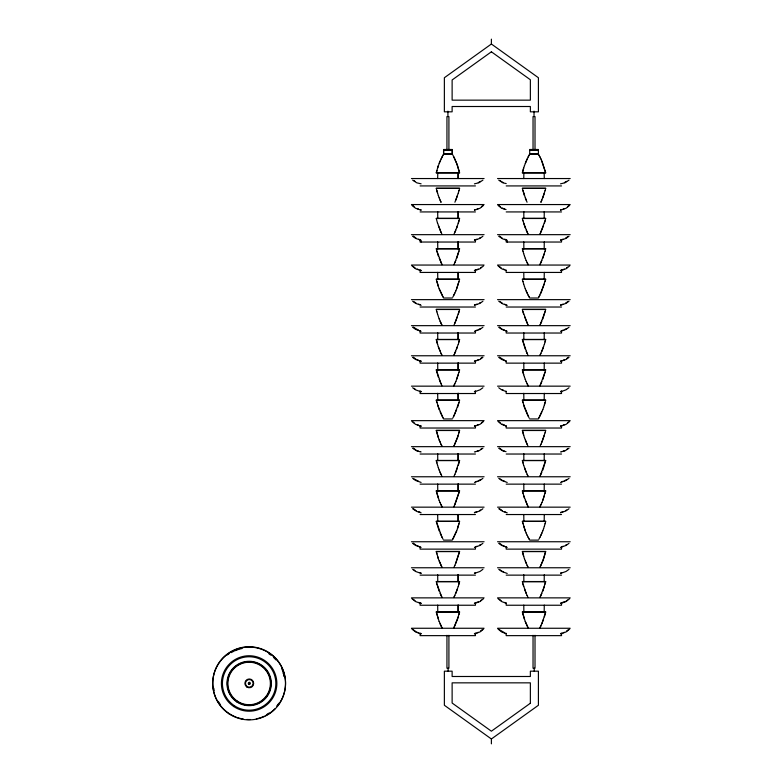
<?xml version="1.0" encoding="UTF-8"?>
<svg xmlns="http://www.w3.org/2000/svg" width="783" height="783" viewBox="0 0 783 783"><rect width="100%" height="100%" fill="white"/><g stroke="black" fill="none" stroke-linecap="round" stroke-linejoin="round"><path stroke-width="1.17" d="M438.304 165.556L436.219 172.916L459.641 172.916L457.556 165.556L453.905 156.874M436.934 170.479L436.366 172.749L459.494 172.749L456.655 163.353L452.848 154.956M459.014 190.739L459.641 188.223L436.219 188.223L437.55 193.195M459.014 341.946L459.641 339.421L436.219 339.421L437.55 344.403M459.014 372.297L459.641 369.772L436.219 369.772L438.304 377.132M459.014 432.852L459.641 430.327L436.219 430.327L438.304 437.687M545.105 190.739L545.731 188.223L522.32 188.223L524.404 195.584M459.014 584.049L459.641 581.534L436.219 581.534L439.136 591.194M545.105 251.196L545.731 248.671L522.32 248.671L522.946 251.196M459.014 614.401L459.641 611.875L436.219 611.875L439.136 621.545M545.105 281.665L545.731 279.139L522.32 279.139L522.946 281.665M545.105 341.946L545.731 339.421L522.32 339.421L525.227 349.091M545.105 432.852L545.731 430.327L522.32 430.327L523.641 435.299M545.105 493.3L545.731 490.784L522.32 490.784L522.946 493.3M545.105 523.768L545.731 521.243L522.32 521.243L522.946 523.768M545.105 584.049L545.731 581.534L522.32 581.534L523.641 586.506M458.309 193.195L458.926 190.661M458.926 220.767L456.724 227.99M458.309 223.302L459.641 218.33L436.219 218.33L437.55 223.302M458.926 251.118L454.903 262.687M458.926 281.586L455.843 291.022M458.926 311.761L454.903 323.33M458.309 314.296L459.641 309.324L436.219 309.324L436.845 311.84M458.309 344.403L459.494 339.597L436.366 339.597L438.304 346.791L441.955 355.462M458.926 372.219L455.843 381.654M523.641 167.944L522.32 172.916L545.731 172.916L541.944 161.034M458.926 402.511L453.905 416.116M458.309 465.405L459.641 460.433L436.219 460.433L436.845 462.959M545.027 190.661L542.825 197.884M458.926 523.69L456.724 530.913L452.848 539.213M545.027 220.767L539.996 234.371M544.41 223.302L545.731 218.33L522.32 218.33L522.946 220.845M545.027 251.118L542.825 258.341M458.309 586.506L459.494 581.7L436.366 581.7M545.027 311.761L539.996 325.356M544.41 344.403L545.594 339.597L522.457 339.597L527.057 353.436M545.027 372.219L539.996 385.813M545.027 402.511L543.647 407.434M544.41 405.046L545.731 400.074L522.32 400.074L522.946 402.589M545.027 432.764L541.944 442.209M544.41 526.225L545.027 523.69M544.41 616.857L545.731 611.875L522.32 611.875L524.404 619.236M437.628 168.032L440.017 161.034M458.231 193.107L455.843 200.105M458.231 344.314L453.905 355.462M524.404 165.556L522.457 172.749L545.594 172.749L540.994 158.91M458.231 374.666L456.655 379.334M457.556 407.434L459.641 400.074L436.219 400.074L436.845 402.589M458.231 435.221L453.905 446.369M544.332 193.107L540.994 202.229M544.332 253.565L539.996 264.713M457.556 528.603L459.641 521.243L436.219 521.243L439.136 530.913M544.332 284.033L538.949 297.109M458.231 586.418L455.843 593.416M544.332 344.314L541.944 351.313M458.231 616.769L453.837 627.8M544.332 435.221L540.994 444.333M544.332 495.668L541.944 502.666M543.647 528.603L544.332 526.137M544.332 586.418L539.996 597.566M457.478 195.486L454.903 202.229M457.478 225.592L454.903 232.336M456.724 258.341L459.641 248.671L436.219 248.671L438.304 256.041M456.724 288.81L459.641 279.139L436.219 279.139L438.304 286.5M457.478 316.586L453.905 325.356M456.655 348.993L457.478 346.693M524.483 165.653L527.057 158.91M543.568 225.592L539.937 234.244M457.478 467.696L455.843 472.315M542.825 318.984L545.731 309.324L522.32 309.324L523.641 314.296M543.568 346.693L539.996 355.462M457.478 588.796L453.905 597.566M542.825 379.442L545.731 369.772L522.32 369.772L523.641 374.754M542.825 409.734L543.568 407.336M542.825 470.094L545.731 460.433L522.32 460.433L522.946 462.959M542.825 500.445L545.594 490.951L522.457 490.951L524.404 498.145M542.825 530.913L543.568 528.515M542.825 591.194L545.594 581.7L522.457 581.7M543.568 619.147L539.996 627.917M439.204 163.353L443.012 154.956M525.305 163.353L529.102 154.956M456.655 409.636L452.848 418.044M456.655 530.805L452.789 539.086M455.843 563.31L459.641 551.428L436.219 551.428L436.845 553.943M542.756 409.636L538.949 418.044M542.756 530.805L540.994 535.259M541.944 623.757L545.594 612.052L522.457 612.052L525.227 621.545L528.055 627.917M455.775 230.104L453.905 234.371M455.775 260.445L453.905 264.713M455.775 290.914L453.905 295.181M455.775 351.195L453.837 355.345M455.775 381.546L453.905 385.813M540.926 202.112L541.865 199.998M541.865 260.445L539.937 264.595M454.903 474.439L459.494 460.6L436.366 460.6L437.55 465.405M540.994 293.155L545.594 279.316L522.457 279.316M454.903 504.79L459.641 490.784L436.219 490.784L438.304 498.145M541.865 321.099L539.937 325.239M454.903 565.434L459.494 551.594L436.366 551.594L438.304 558.788L441.955 567.469M541.865 381.546L539.937 385.696M541.865 411.848L538.89 417.907M541.865 472.208L539.937 476.348M541.865 502.559L539.996 506.816M541.865 533.017L539.996 537.285M541.865 593.308L539.937 597.449M441.025 159.027L443.07 155.083M454.835 293.038L452.848 297.109M453.837 385.696L454.835 383.67M453.837 446.241L457.556 437.687L459.494 430.503L436.366 430.503L439.136 439.987L441.955 446.369M453.905 476.475L454.835 474.322M453.905 506.816L459.494 490.951L436.366 490.951L439.136 500.445M539.937 355.345L540.926 353.319M453.905 567.469L454.835 565.316M453.837 597.449L454.835 595.423M539.996 446.369L540.926 444.215M453.905 627.917L457.556 619.236L459.494 612.052L436.366 612.052L438.382 619.147M539.996 476.475L545.594 460.6L522.457 460.6L523.641 465.405M539.937 506.699L540.926 504.673M539.937 567.342L542.756 560.99L545.594 551.594L522.457 551.594L524.404 558.788M539.996 567.469L543.647 558.788L545.731 551.428L522.32 551.428L523.641 556.4M539.937 627.8L540.926 625.774M528.114 157.001L529.161 155.083M538.89 296.982L539.937 295.064M538.949 539.213L539.937 537.167M482.925 205.254L481.467 206.722M483.571 205.371L479.969 208.258L474.429 210.226M483.571 265.877L479.969 268.765L474.429 270.722M569.016 205.254L567.567 206.722M569.672 205.371L566.06 208.258L560.52 210.226M569.672 265.877L566.06 268.765L560.52 270.722M483.571 421.469L479.969 424.357L474.429 426.314M569.672 421.469L566.06 424.357L560.52 426.314M483.571 598.682L479.969 601.569L474.429 603.536M483.571 629.072L479.969 631.959L474.429 633.927M569.672 598.682L566.06 601.569L560.52 603.536M569.672 629.072L566.06 631.959L560.52 633.927M482.886 180.149L478.726 182.84L474.429 183.829M482.886 236.26L479.969 238.365L474.429 240.332M568.987 180.149L564.827 182.84L560.52 183.829M482.886 301.249L479.969 303.344L474.429 305.311M568.987 236.26L566.06 238.365L560.52 240.332M482.886 327.255L479.969 329.359L474.429 331.317M482.269 357.214L480.527 358.604M482.886 357.361L479.969 359.466L474.429 361.423M568.987 301.249L566.06 303.344L560.52 305.311M482.886 387.761L479.969 389.856L474.429 391.823M568.987 327.255L566.06 329.359L560.52 331.317M481.467 422.82L482.269 422.096M568.36 357.214L566.628 358.604M568.987 357.361L566.06 359.466L560.52 361.423M482.886 448.267L478.726 450.959L475.438 451.683M568.987 387.761L566.06 389.856L560.52 391.823M482.886 478.374L479.969 480.468L474.429 482.436M567.567 422.82L568.36 422.096M482.886 508.764L479.969 510.868L474.429 512.826M568.987 448.267L564.827 450.959L561.528 451.683M482.886 543.353L479.969 545.448L474.429 547.415M568.987 478.374L566.06 480.468L560.52 482.436M482.886 569.358L479.969 571.463L474.429 573.43M568.987 508.764L566.06 510.868L560.52 512.826M568.987 543.353L566.06 545.448L560.52 547.415M482.269 629.708L480.527 631.098M568.987 569.358L566.06 571.463L560.52 573.43M568.36 629.708L566.628 631.098M480.527 267.894L481.467 267.228M567.567 236.828L565.561 238.13M566.628 267.894L567.567 267.228M567.567 301.807L565.561 303.109M480.527 449.501L481.467 448.825M566.628 449.501L567.567 448.825M480.527 600.708L481.467 600.032M566.628 600.708L567.567 600.032M491.391 44.014L444.372 77.732L444.372 111.822L452.124 111.822L452.124 106.508L530.365 106.508L530.365 111.822L538.41 111.822L538.41 77.732L491.391 44.014L491.391 39.15M491.391 738.986L538.41 705.268L538.41 671.178L530.365 671.178L530.365 676.492L452.124 676.492L452.124 671.178L444.372 671.178L444.372 705.268L491.391 738.986L491.391 743.85M480.527 181.382L478.276 182.586M566.628 181.382L564.367 182.586M479.46 238.13L480.527 237.503M479.46 303.109L480.527 302.483M480.527 328.498L478.276 329.692M566.628 328.498L564.367 329.692M480.527 479.607L478.276 480.801M479.46 510.624L480.527 510.007M566.628 479.607L564.367 480.801M479.46 545.213L480.527 544.586M565.561 510.624L566.628 510.007M565.561 545.213L566.628 544.586M565.561 601.334L560.52 603.145M476.974 209.1L478.276 208.591M563.075 209.1L564.367 208.591M476.974 269.597L478.276 269.098M563.075 269.597L564.367 269.098M476.974 360.307L478.276 359.798M563.075 360.307L564.367 359.798M476.974 425.198L478.276 424.689M476.974 451.204L478.276 450.695M563.075 425.198L564.367 424.689M563.075 451.204L564.367 450.695M478.276 601.902L474.429 603.145M476.974 632.801L478.276 632.292M563.075 632.801L564.367 632.292M476.974 239.207L474.429 239.941M563.075 239.207L560.52 239.941M476.974 304.186L474.429 304.92M475.584 330.641L476.974 330.201M563.075 304.186L560.52 304.92M561.685 330.641L563.075 330.201M475.584 481.751L476.974 481.31M561.685 481.751L563.075 481.31M476.974 511.71L474.429 512.444M563.075 511.71L560.52 512.444M475.584 546.74L476.974 546.289M561.685 546.74L563.075 546.289M474.429 209.834L475.584 209.541M560.52 209.834L561.685 209.541M474.429 270.341L475.584 270.047M560.52 270.341L561.685 270.047M474.429 361.041L475.584 360.748M560.52 361.041L561.685 360.748M474.429 391.431L475.584 391.138M560.52 391.431L561.685 391.138M474.429 425.932L475.584 425.639M560.52 425.932L561.685 425.639M474.429 451.938L475.584 451.644M560.52 451.938L561.685 451.644M474.429 573.039L475.584 572.745M560.52 573.039L561.685 572.745M474.429 633.535L475.584 633.241M560.52 633.535L561.685 633.241M529.748 150.434L538.234 150.434M529.66 154.045L538.401 154.045L538.401 149.494L529.66 149.494L529.748 154.124L538.234 154.124M411.447 178.544L484.09 178.544M497.538 178.544L570.19 178.544M420.099 185.923L475.438 185.923M506.2 185.923L561.528 185.923M436.366 188.39L459.494 188.39M522.457 188.39L545.594 188.39M411.447 204.559L484.09 204.559M497.538 204.559L570.19 204.559M420.099 211.929L475.438 211.929M506.2 211.929L561.528 211.929M436.366 218.496L459.494 218.496M522.457 218.496L545.594 218.496M411.447 234.665L484.09 234.665M497.538 234.665L570.19 234.665M436.366 248.847L459.494 248.847M522.457 248.847L545.594 248.847M411.447 265.055L484.09 265.055M497.538 265.055L570.19 265.055M436.366 279.316L459.494 279.316M443.56 298.02L452.3 298.02M529.66 298.02L538.401 298.02M411.447 299.644L484.09 299.644M497.538 299.644L570.19 299.644M420.099 307.024L475.438 307.024M506.2 307.024L561.528 307.024M436.366 309.491L459.494 309.491M522.457 309.491L545.594 309.491M411.447 325.659L484.09 325.659M497.538 325.659L570.19 325.659M411.447 355.766L484.09 355.766M497.538 355.766L570.19 355.766M459.494 369.948L436.366 369.948L440.956 383.787M545.594 369.948L522.457 369.948L524.404 377.132M411.447 386.156L484.09 386.156M497.538 386.156L570.19 386.156M459.494 400.24L436.366 400.24L439.136 409.734M545.594 400.24L522.457 400.24L524.404 407.434L528.055 416.116M443.56 418.954L452.3 418.954M529.66 418.954L538.401 418.954M411.447 420.647L484.09 420.647M497.538 420.647L570.19 420.647M545.594 430.503L522.457 430.503L524.404 437.687M411.447 446.662L484.09 446.662M497.538 446.662L570.19 446.662M420.099 454.032L475.438 454.032M506.2 454.032L561.528 454.032M411.447 476.769L484.09 476.769M497.538 476.769L570.19 476.769M420.099 484.139L475.438 484.139M506.2 484.139L561.528 484.139M411.447 507.159L484.09 507.159M497.538 507.159L570.19 507.159M420.099 514.539L475.438 514.539M506.2 514.539L561.528 514.539M459.494 521.419L436.366 521.419L441.955 537.285M545.594 521.419L522.457 521.419L525.227 530.913M443.56 540.123L452.3 540.123M529.66 540.123L538.401 540.123M411.447 541.748L484.09 541.748M497.538 541.748L570.19 541.748M411.447 567.763L484.09 567.763M497.538 567.763L570.19 567.763M420.099 575.133L475.438 575.133M506.2 575.133L561.528 575.133M411.447 597.869L484.09 597.869M497.538 597.869L570.19 597.869M411.447 628.26L484.09 628.26M497.538 628.26L570.19 628.26M421.107 183.829L416.81 182.84L412.651 180.149M506.043 209.541L501.668 208.258L498.066 205.371M419.952 209.541L421.107 209.834M421.107 210.226L415.577 208.258L411.966 205.371M420.099 239.686L418.562 239.207M506.043 270.047L506.2 272.435L561.528 272.435L561.528 270.086M506.2 270.468L501.668 268.765L498.066 265.877M419.952 270.047L421.107 270.341M421.107 270.722L415.577 268.765L411.966 265.877M507.237 305.321L502.901 303.941L498.742 301.249M420.099 304.665L418.562 304.186M421.137 305.321L415.577 303.344L412.651 301.249M507.208 331.317L501.668 329.359L498.742 327.255M421.107 331.317L415.577 329.359L412.651 327.255M506.043 360.748L506.2 363.136L561.528 363.136L561.528 360.787M506.2 361.169L501.668 359.466L498.742 357.361M419.952 360.748L421.107 361.041M421.107 361.423L415.577 359.466L412.651 357.361M506.043 391.138L506.2 393.526L561.528 393.526L561.528 391.177M506.2 391.569L501.668 389.856L498.742 387.761M419.952 391.138L421.107 391.431M421.107 391.823L415.577 389.856L412.651 387.761M506.043 425.639L506.2 428.027L561.528 428.027L561.528 425.678M506.2 426.06L501.668 424.357L498.066 421.469M419.952 425.639L421.107 425.932M421.107 426.314L415.577 424.357L411.966 421.469M506.043 451.644L502.901 450.959L498.742 448.267M419.952 451.644L421.107 451.938M507.208 482.436L501.668 480.468L498.742 478.374M421.107 482.436L415.577 480.468L412.651 478.374M507.237 512.836L502.901 511.456L498.742 508.764M420.099 512.19L418.562 511.71M421.137 512.836L416.81 511.456L412.651 508.764M507.208 547.415L501.668 545.448L498.742 543.353M421.107 547.415L415.577 545.448L412.651 543.353M507.208 573.43L501.668 571.463L498.742 569.358M419.952 572.745L421.107 573.039M421.107 573.43L415.577 571.463L412.651 569.358M506.2 603.282L501.668 601.569L498.066 598.682M421.107 603.145L418.562 602.411M421.107 603.536L415.577 601.569L411.966 598.682M506.043 633.241L506.2 635.639L561.528 635.639L561.528 633.281M506.2 633.672L501.668 631.959L498.066 629.072M419.952 633.241L421.107 633.535M421.107 633.927L415.577 631.959L411.966 629.072M504.653 239.207L506.2 239.686L506.2 242.035L561.528 242.035L561.528 239.686M504.653 304.186L506.2 305.057M504.653 511.71L506.2 512.571M504.653 602.411L506.2 602.89L506.2 605.239L561.528 605.239L561.528 602.89M504.653 209.1L502.177 208.024M417.261 208.591L418.562 209.1M503.361 269.098L504.653 269.597M417.261 269.098L418.562 269.597M504.653 330.201L502.177 329.124M504.653 360.307L499.368 357.214M418.562 330.201L413.267 327.108M417.261 359.798L418.562 360.307M504.653 425.198L502.177 424.112M503.361 450.695L504.653 451.204M417.261 424.689L418.562 425.198M504.653 481.31L502.177 480.233M417.261 450.695L418.562 451.204M418.562 481.31L414.07 478.932M503.361 545.78L504.653 546.289M417.261 545.78L418.562 546.289M504.653 632.801L499.368 629.708M417.261 632.292L418.562 632.801M502.177 182.008L503.361 182.586M502.177 389.621L503.361 390.188M502.177 571.228L503.361 571.796M502.177 238.13L499.368 236.114M416.076 238.13L413.267 236.114M502.177 303.109L500.171 301.807M416.076 303.109L414.07 301.807M416.076 359.231L413.267 357.214M502.177 450.127L499.368 448.111M416.076 450.127L413.267 448.111M502.177 510.624L499.368 508.607M502.177 545.213L499.368 543.196M416.076 510.624L413.267 508.607M416.076 545.213L413.267 543.196M416.076 631.724L413.267 629.708M500.171 180.716L501.11 181.382M414.07 180.716L415.01 181.382M501.11 267.894L499.368 266.504M501.11 328.498L499.368 327.108M415.01 267.894L413.267 266.504M414.07 388.319L415.01 388.994M500.171 478.932L501.11 479.607M500.171 569.926L501.11 570.601M501.11 600.708L499.368 599.318M414.07 569.926L415.01 570.601M415.01 600.708L413.267 599.318M498.742 180.149L502.901 182.84L506.2 183.574M500.171 206.722L498.712 205.254M498.742 236.26L502.901 238.962L507.237 240.332L507.208 242.035M414.07 206.722L412.612 205.254M412.651 236.26L415.577 238.365L421.137 240.332L421.107 242.035M499.368 422.096L500.171 422.82M413.267 422.096L414.07 422.82M412.651 448.267L416.81 450.959L420.099 451.683M538.949 154.956L540.926 159.027M538.89 155.083L539.937 157.001M528.114 295.064L529.161 296.982M529.102 297.109L526.186 290.914M529.102 418.044L523.719 404.958M443.07 296.982L439.204 288.702M443.012 297.109L439.136 288.81L436.934 281.586M528.114 537.167L529.161 539.086M529.102 539.213L527.125 535.141M443.07 417.907L440.085 411.848M443.012 418.044L437.628 404.958M443.012 539.213L440.085 533.017M528.114 234.244L526.186 230.104M528.055 234.371L523.719 223.214M527.125 262.569L528.114 264.595M528.055 264.713L526.186 260.445M528.114 325.239L524.483 316.586M528.055 325.356L523.024 311.761M528.055 355.462L526.186 351.195M527.125 383.67L528.114 385.696M528.055 385.813L526.186 381.546M441.955 234.371L438.382 225.592M442.023 264.595L439.204 258.233M441.955 264.713L436.934 251.118M528.055 446.369L525.305 439.889M527.125 474.322L528.114 476.348M528.055 476.475L524.483 467.696M442.023 325.239L439.204 318.887M441.955 325.356L440.017 321.206M528.114 506.699L525.305 500.347M528.055 506.816L523.719 495.668M441.025 353.319L442.023 355.345M441.955 385.813L439.204 379.334M527.125 565.316L528.114 567.342M528.055 567.469L525.305 560.99M527.125 595.423L528.055 597.566M441.025 444.215L442.023 446.241M528.114 627.8L525.305 621.438M441.955 476.475L440.085 472.208M441.025 504.673L442.023 506.699M441.955 506.816L440.085 502.559M442.023 567.342L439.204 560.99M442.023 597.449L440.085 593.308M441.955 597.566L436.934 583.971M442.023 627.8L439.204 621.438M441.955 627.917L440.017 623.757M527.057 202.229L525.305 197.786M527.057 293.155L525.305 288.702M440.085 199.998L441.025 202.112M440.956 202.229L439.204 197.786M440.956 232.336L437.628 223.214M527.057 444.333L524.483 437.589M526.186 533.017L527.057 535.259M527.057 595.54L524.483 588.796M440.956 474.439L439.204 469.996M526.117 200.105L523.024 190.661M525.305 258.233L526.117 260.563M525.305 379.334L526.117 381.654M526.117 472.315L523.719 465.327M526.117 533.135L523.719 526.137M526.117 563.31L524.483 558.69M440.085 351.195L438.382 346.693M526.117 593.416L523.024 583.971M439.204 439.889L440.085 442.101M439.204 500.347L440.017 502.666M525.227 227.99L523.024 220.767M524.483 255.943L525.227 258.341M524.483 286.412L525.227 288.81M524.483 377.044L525.227 379.442M438.382 195.486L439.136 197.884M439.136 318.984L437.628 314.208M438.382 467.696L439.136 470.094M523.719 253.565L524.404 256.041M523.719 284.033L524.404 286.5M438.304 195.584L436.934 190.661M437.628 465.327L438.304 467.794M437.628 556.312L438.382 558.69M523.024 251.118L523.641 253.653M523.024 281.586L523.641 284.121M436.934 311.761L437.55 314.296M561.528 330.68L561.528 333.029L506.2 333.029L506.2 330.68M561.528 546.769L561.528 549.128L506.2 549.128L506.2 546.769M544.185 172.749L544.273 178.563M544.273 211.557L544.185 218.496M544.273 241.908L544.185 248.847M544.273 272.376L544.185 279.316M544.273 332.658L544.185 339.597M544.273 363.009L544.185 369.948M544.273 393.301L544.185 400.24M544.273 453.66L544.185 460.6M544.273 484.011L544.185 490.951M544.273 514.48L544.185 521.419M544.273 574.761L544.185 581.7M544.273 605.112L544.185 612.052M535.014 149.494L535.014 116.598L533.037 116.598L533.037 149.494M535.014 635.307L535.014 668.202L533.037 668.202L533.037 635.307M534.221 668.202L534.221 671.178M534.026 111.147L534.026 116.598M523.866 172.749L523.778 178.563M523.778 211.557L523.866 218.496M523.778 241.908L523.866 248.847M523.778 272.376L523.866 279.316M523.778 332.658L523.866 339.597M523.778 363.009L523.866 369.948M523.778 393.301L523.866 400.24M523.778 453.66L523.866 460.6M523.778 484.011L523.866 490.951M523.778 514.48L523.866 521.419M523.778 574.761L523.866 581.7M523.778 605.112L523.866 612.052M475.438 239.686L475.438 242.035L420.099 242.035L420.099 240.078M475.438 270.086L475.438 272.435L420.099 272.435L420.099 270.086M475.438 330.68L475.438 333.029L420.099 333.029L420.099 330.68M475.438 360.787L475.438 363.136L420.099 363.136L420.099 360.787M475.438 391.177L475.438 393.526L420.099 393.526L420.099 391.177M475.438 425.678L475.438 428.027L420.099 428.027L420.099 425.678M475.438 546.769L475.438 549.128L420.099 549.128L420.099 546.769M475.438 602.89L475.438 605.239L420.099 605.239L420.099 602.89M475.438 633.281L475.438 635.639L420.099 635.639L420.099 633.281M458.182 172.916L458.182 178.563M458.182 211.557L458.182 218.33M458.182 241.908L458.182 248.671M458.182 272.376L458.182 279.139M458.182 332.658L458.182 339.421M458.182 363.009L458.182 369.772M458.182 393.301L458.182 400.074M458.182 453.66L458.182 460.433M458.182 484.011L458.182 490.784M458.182 514.48L458.182 521.243M458.182 574.761L458.182 581.534M458.182 605.112L458.182 611.875M458.094 172.749L458.094 178.514M458.094 211.586L458.094 218.496M458.094 241.927L458.094 248.847M458.094 272.396L458.094 279.316M458.094 332.677L458.094 339.597M458.094 363.028L458.094 369.948M458.094 393.33L458.094 400.24M458.094 453.69L458.094 460.6M458.094 484.041L458.094 490.951M458.094 514.5L458.094 521.419M458.094 574.791L458.094 581.7M458.094 605.132L458.094 612.052M448.913 149.494L448.913 116.598L446.946 116.598L446.946 149.494M448.913 635.307L448.913 668.202L446.946 668.202L446.946 635.307M448.121 668.202L448.121 671.178M447.925 111.147L447.925 116.598M437.766 172.749L437.677 178.563M437.677 211.557L437.766 218.496M437.677 241.908L437.766 248.847M437.677 272.376L437.766 279.316M437.677 332.658L437.766 339.597M437.677 363.009L437.766 369.948M437.677 393.301L437.766 400.24M437.677 453.66L437.766 460.6M437.677 484.011L437.766 490.951M437.677 514.48L437.766 521.419M437.677 574.761L437.766 581.7M437.677 605.112L437.766 612.052M249.493 682.385L249.493 684.332M227.638 686.642A21.728 21.728 0 0 1 256.785 663.132A21.728 21.728 0 0 1 263.215 700.022A21.728 21.728 0 0 1 227.833 687.758M278.836 703.222A35.666 35.666 0 0 1 276.761 706.031M269.019 713.078A35.666 35.666 0 0 1 267.032 714.321M220.189 704.318A35.666 35.666 0 0 1 218.281 701.362M214.17 690.508A35.666 35.666 0 0 1 213.788 688.218M231.239 652.621A35.666 35.666 0 0 1 233.285 651.515M234.332 651.016A35.666 35.666 0 0 1 242.094 648.5M268.882 653.766A35.666 35.666 0 0 1 270.771 655.117M273.463 657.387A35.666 35.666 0 0 1 275.9 659.893M283.24 673.047A35.666 35.666 0 0 1 284.102 676.434M236.397 717.238A36.4 36.4 0 0 1 216.627 666.773A36.4 36.4 0 0 1 268.951 652.611A36.4 36.4 0 0 1 277.329 706.158M274.921 708.83A36.4 36.4 0 0 1 265.31 715.75M264.243 716.259A36.4 36.4 0 0 1 256.315 718.823M250.403 719.518A36.4 36.4 0 0 1 246.841 719.469M243.298 719.068A36.4 36.4 0 0 1 237.513 717.629M227.344 654.901A35.666 35.666 0 0 1 229.253 653.531M235.399 650.223A35.666 35.666 0 0 1 238.707 649.029M281.586 668.339A35.666 35.666 0 0 1 284.102 676.101M491.391 51.805L452.124 79.964L452.124 100.155L530.365 100.155L530.365 79.758L491.391 51.805M530.365 703.242L491.391 731.195L452.124 703.036L452.124 682.845L530.365 682.845L530.365 703.242M452.3 149.494L443.56 149.494L443.56 154.045L452.3 154.045L452.3 149.494M452.134 150.434L443.648 150.434L443.648 154.124L452.134 154.124L452.212 150.434M248.749 684.185A0.989 0.989 0 0 0 250.286 683.422A0.989 0.989 0 0 0 248.857 682.473A0.989 0.989 0 0 0 248.749 684.185M236.858 701.94A22.178 22.178 0 0 0 271.27 684.871A22.178 22.178 0 0 0 239.275 663.602A22.178 22.178 0 0 0 236.858 701.94M237.376 701.167A21.249 21.249 0 0 0 270.341 684.812A21.249 21.249 0 0 0 239.696 664.434A21.249 21.249 0 0 0 237.376 701.167M228.988 713.783A36.4 36.4 0 0 0 285.462 685.771A36.4 36.4 0 0 0 232.962 650.869A36.4 36.4 0 0 0 228.988 713.783M233.784 706.56A27.718 27.718 0 0 0 276.8 685.223A27.718 27.718 0 0 0 236.818 658.64A27.718 27.718 0 0 0 233.784 706.56M234.342 705.718A26.71 26.71 0 0 0 275.792 685.154A26.71 26.71 0 0 0 237.269 659.54A26.71 26.71 0 0 0 234.342 705.718M246.87 687.004A4.375 4.375 0 0 0 253.663 683.637A4.375 4.375 0 0 0 247.35 679.438A4.375 4.375 0 0 0 246.87 687.004M247.174 686.544A3.827 3.827 0 0 0 253.115 683.598A3.827 3.827 0 0 0 247.594 679.928A3.827 3.827 0 0 0 247.174 686.544"/></g></svg>
